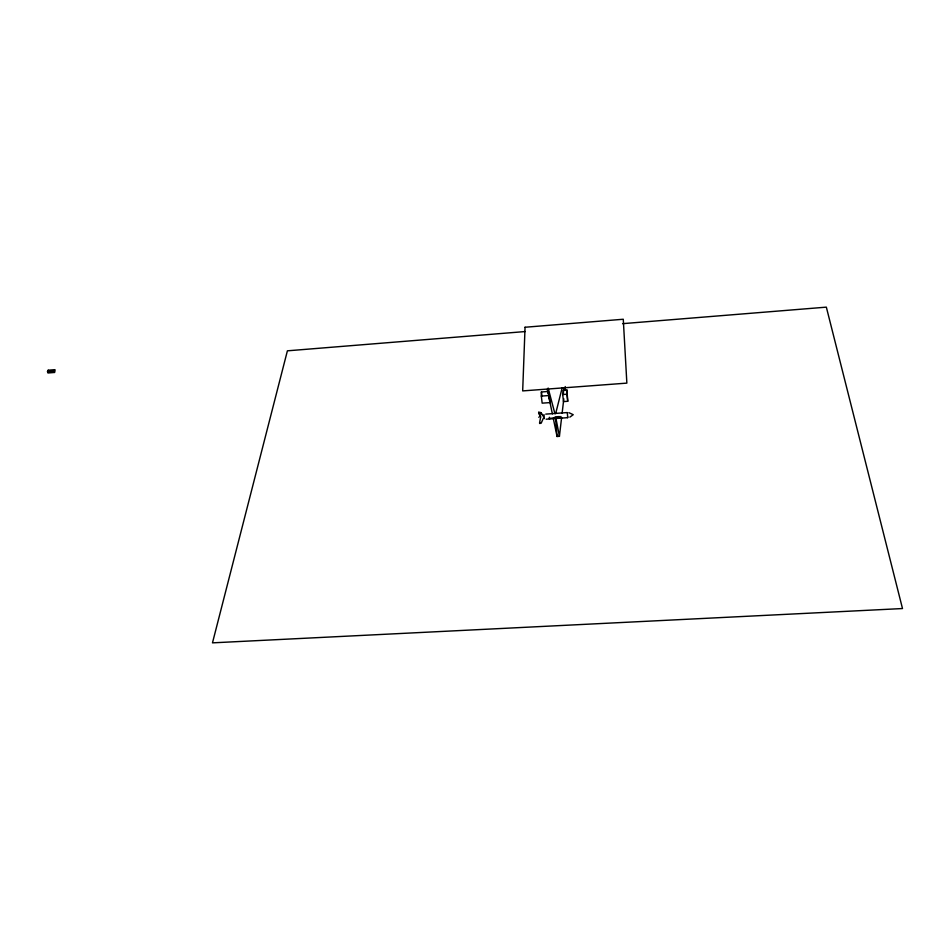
<?xml version="1.0" encoding="UTF-8"?>
<svg xmlns="http://www.w3.org/2000/svg" width="950" height="950" viewBox="0 0 950 950"><rect width="100%" height="100%" fill="white"/><g stroke="black" fill="none" stroke-linecap="round" stroke-linejoin="round"><path stroke-width="1.43" d="M541.322 396.091L541.405 391.982L548.352 391.459L550.014 402.586L542.165 403.156L541.322 396.091L549.195 395.509M539.636 423.498L540.467 423.356M538.602 412.276L540.621 416.967M544.338 418.629L544.029 414.699M563.516 393.181L563.207 390.355L566.96 390.07L567.732 401.28L563.481 401.601L562.709 394.511L564.051 387.731M553.244 418.119L557.056 436.489L559.419 436.323L561.616 417.513M562.127 413.167L563.813 398.822M564.775 390.628L565.25 386.555M546.167 419.199L567.673 417.668L567.696 416.706M567.364 412.763L567.673 417.668M539.541 423.178L540.633 417.05L538.602 412.573M555.655 413.642L562.186 387.778M538.626 412.633L540.491 412.751M543.412 418.095L541.464 422.572M54.506 372.447L54.696 369.681L48.177 370.215L47.5 371.64L47.975 372.982L54.506 372.447L54.696 369.681M538.614 412.442L539.933 412.442M541.357 422.655L540.74 423.296M569.857 417.133L573.242 414.699L568.896 412.668M539.695 415.435L540.301 415.399M525.124 331.562L287.399 350.823L212.479 642.853L902.5 608.546L826.346 307.147L622.582 323.665M47.5 371.64L54.031 371.117M562.709 394.511L566.972 394.191L566.96 390.07M545.763 414.117L567.281 412.561M555.097 416.872L559.396 416.563M549.361 417.287L549.409 418.368L560.88 417.549L561.023 418.249L560.832 416.456M540.063 412.312L540.74 412.977M540.609 412.668L543.21 416.005M540.847 412.906L543.198 415.803M48.177 370.215L48.64 371.545M547.616 388.954L549.171 398.525M548.138 388.039L554.919 413.654M549.409 418.368L549.563 419.081L549.516 417.988M547.247 389.251L548.067 393.217M548.625 395.877L552.366 413.879M555.845 417.905L559.419 436.323M541.405 391.982L541.916 396.209M538.84 417.323L538.828 417.109M566.972 394.191L567.732 401.28M555.536 417.929L557.056 436.489M525.053 327.251L522.678 390.913L626.857 383.123L623.271 319.247L525.053 327.251"/></g></svg>
